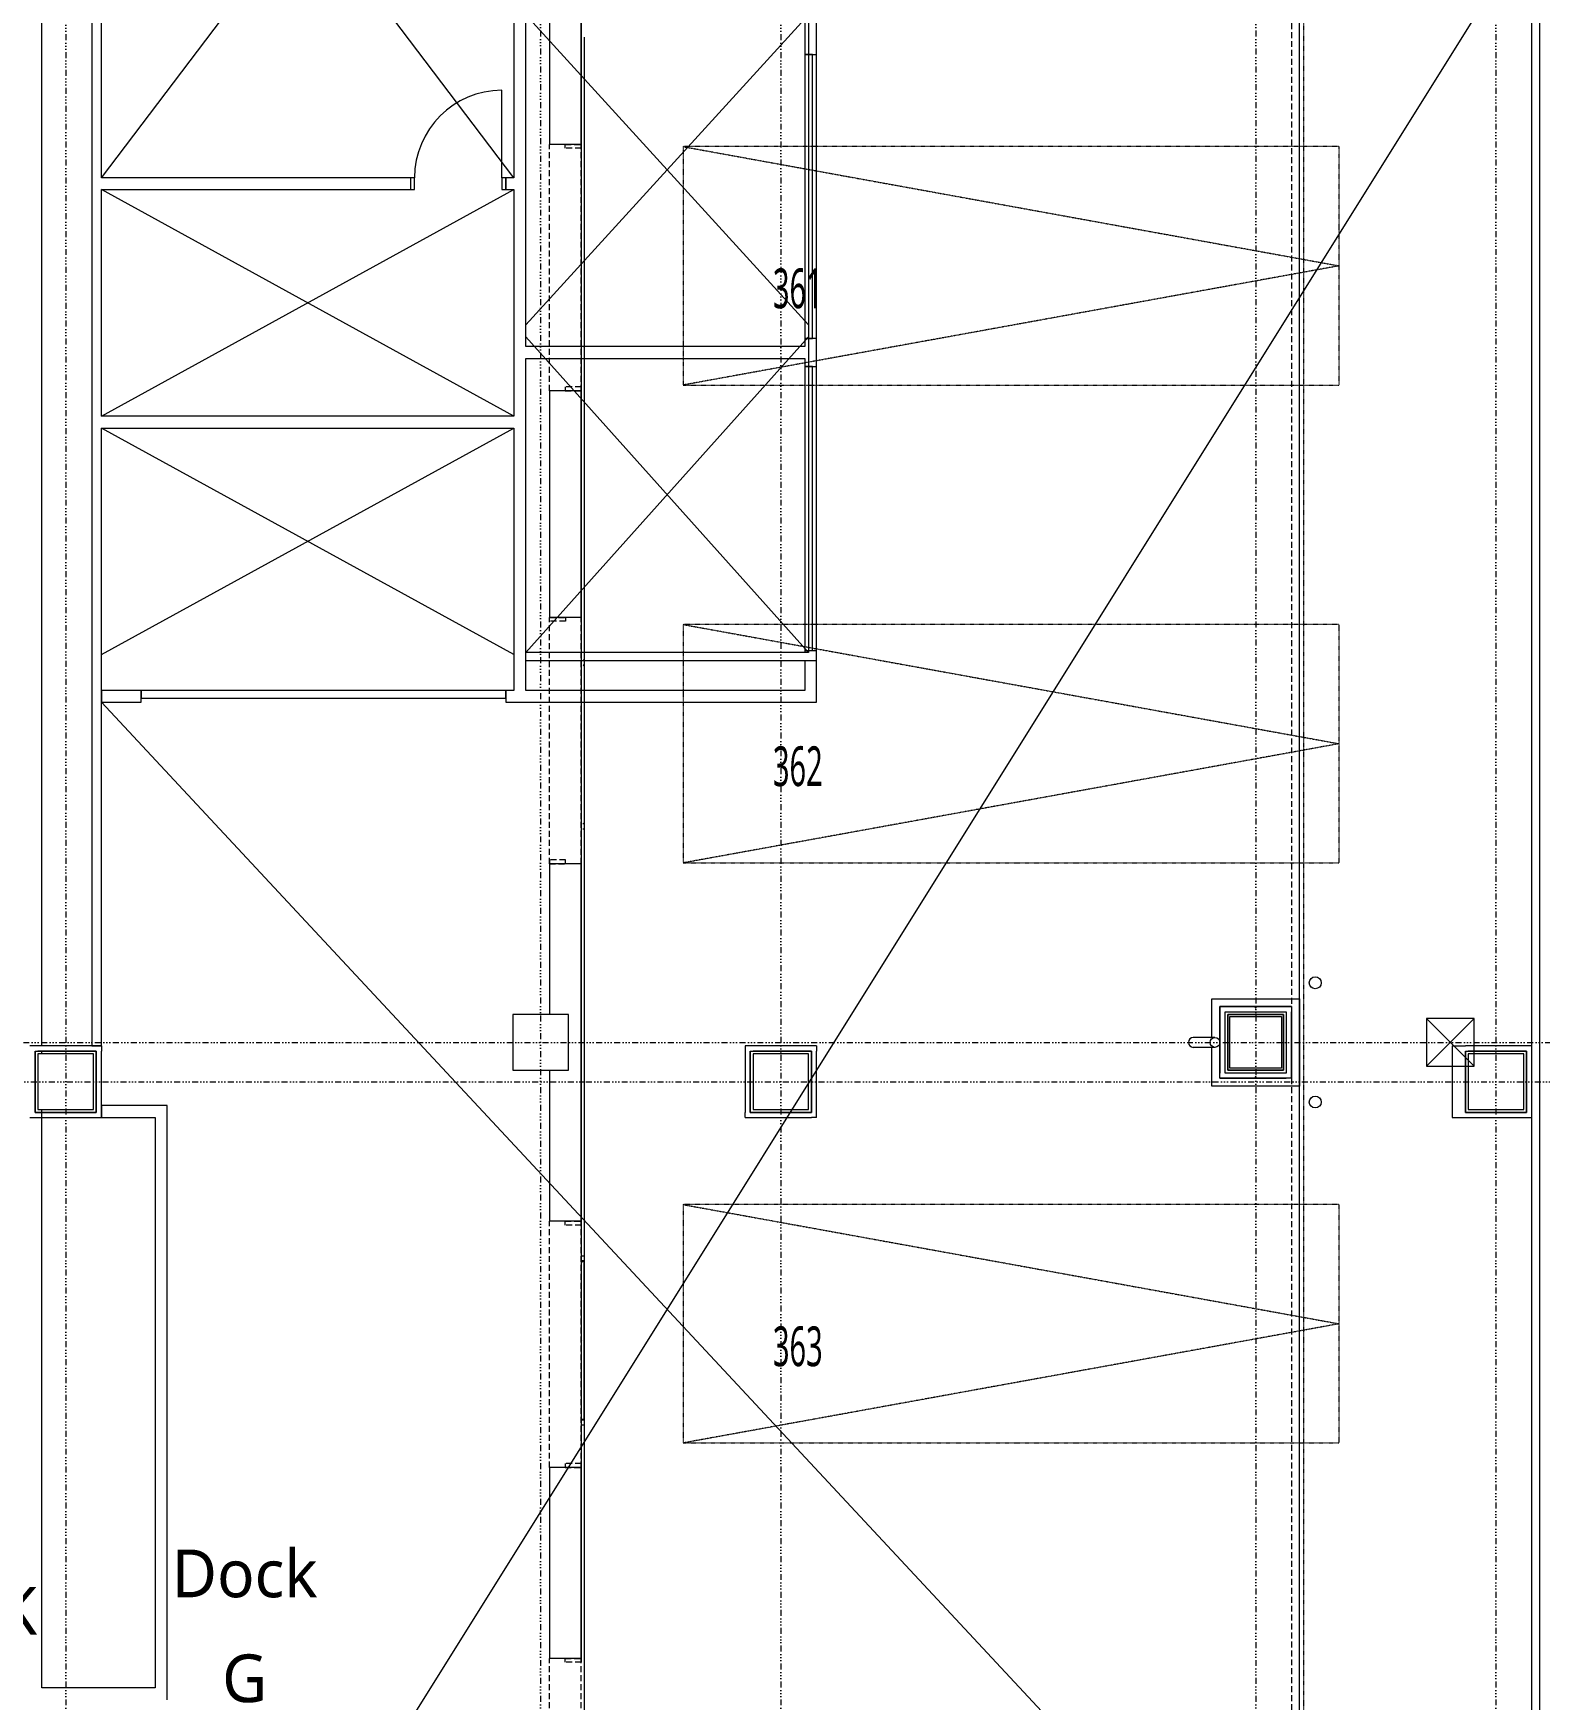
# Model space of a CAD drawing. Extents: x -168053 to 290600, y -560063 to 131745.
# Drawn here: x 243193 to 262150, y 37225 to 58192 of the extents above; entities that cross this region are included whole.
import ezdxf
from ezdxf.enums import TextEntityAlignment as Align

# ---------------------------------------------------------------- set-up
doc = ezdxf.new("R2010")
doc.units = 0
doc.header["$LTSCALE"] = 250
for name, pattern in [('H12PL1$0$DOTK1', [0.01, 0.005, -0.005]), ('H12PL1$0$JJP_三點線', [0.9, 0.3, -0.15, 0, -0.15, 0, -0.15, 0, -0.15]), ('H12PL1$0$JJP_虛線(退縮線、投影線、地下室範圍、非屬本工程、圖面分區)', [0.45, 0.3, -0.15]), ('H12PL25$0$JJP_三點線', [0.9, 0.3, -0.15, 0, -0.15, 0, -0.15, 0, -0.15])]:
    doc.linetypes.add(name, pattern=pattern)
for name, color, linetype in [('H12PL1$0$A-WALL-EX', 252, 'Continuous'), ('H12PL1$0$A-ZONE', 252, 'Continuous'), ('H12PL1$0$Door', 252, 'Continuous'), ('H12PL1$0$L10_14_DRAN', 252, 'Continuous'), ('H12PL1$0$L10_14_PKG', 252, 'Continuous'), ('H12PL1$0$L10_14_PKG-NN', 252, 'Continuous'), ('H12PL1$0$L10_14_SIAGE1', 252, 'Continuous'), ('H12PL1$0$L10_14_SIAGE2', 252, 'Continuous'), ('H12PL1$0$L10_14_SIAGE3', 252, 'Continuous'), ('H12PL1$0$L10_14_STEEL2', 252, 'Continuous'), ('H12PL1$0$L10_14_SUGATA3', 252, 'Continuous'), ('H12PL1$0$L10_14_SUGATA4', 252, 'Continuous'), ('H12PL1$0$L10_14_SUGATAD', 252, 'Continuous'), ('H12PL1$0$L10_14_TATEGU3', 252, 'Continuous'), ('H12PL1$0$S-COL', 252, 'Continuous'), ('H12PL1$0$S-GRID', 252, 'Continuous'), ('H12PL25$0$A-OBJE-2D', 252, 'Continuous'), ('H12PL25$0$A-WALL-IN', 252, 'Continuous'), ('H12PL25$0$A-WINDOW', 252, 'Continuous'), ('H12PL25$0$A-ZONE', 252, 'Continuous'), ('H12PL25$0$Door', 252, 'Continuous'), ('H12PL25$0$S-COL', 252, 'Continuous'), ('H12PL25$0$S-GRID', 252, 'Continuous')]:
    doc.layers.add(name, color=color, linetype=linetype)
doc.styles.add('H12PL1$0$Standard', font='', dxfattribs={"width": 0.8})
doc.styles.add('H12PL25$0$Standard', font='', dxfattribs={"width": 0.8})
doc.styles.get('H12PL1$0$Standard').set_extended_font_data('Microsoft JhengHei')
doc.styles.get('H12PL25$0$Standard').set_extended_font_data('Microsoft JhengHei')

# ---------------------------------------------------------------- blocks, each defined once
blk = doc.blocks.new('H12PL25')
at = {"layer": 'H12PL25$0$A-OBJE-2D', "lineweight": 0}
for p, q in [((244050, 56375), (249240, 63225)), ((249240, 56375), (244050, 63225)), ((262050, 59550), (244050, 30750)), ((249390, 54525), (252950, 58425)), ((252950, 54525), (249390, 58425)), ((244050, 53375), (249240, 56225)), ((249240, 53375), (244050, 56225)), ((249390, 50400), (252950, 54375)), ((252950, 50400), (249390, 54375)), ((244050, 50375), (249240, 53225)), ((249240, 50375), (244050, 53225)), ((262050, 30465), (244050, 49775))]:
    blk.add_line(p, q, dxfattribs=at)
at = {"layer": 'H12PL25$0$A-WALL-IN', "lineweight": 0}
for p, q in [((247940, 56375), (247940, 56225)), ((249140, 56375), (249140, 56225))]:
    blk.add_line(p, q, dxfattribs=at)
at = {"layer": 'H12PL25$0$A-WALL-IN', "lineweight": 0, "flags": 128}
for points in [[(243300, 45450), (243300, 59550)], [(243928, 59550), (243928, 45450)], [(244050, 56375), (244050, 59550)], [(249240, 58425), (249240, 56375)], [(249390, 54250), (249390, 58425)], [(252900, 58425), (252900, 57925)], [(252950, 58425), (252950, 50400)], [(253050, 57925), (253050, 58425)], [(253050, 50400), (253050, 58425)], [(252900, 57925), (253050, 57925)], [(252900, 57925), (252900, 54350)], [(253000, 57925), (252900, 57925)], [(253000, 54350), (253000, 57925)], [(247940, 56375), (244050, 56375)], [(244050, 56225), (247940, 56225)], [(244050, 53375), (244050, 56225)], [(249240, 56375), (249140, 56375)], [(249140, 56225), (249240, 56225)], [(249240, 56225), (249240, 53375)], [(252900, 54350), (253000, 54350)], [(252900, 54350), (252900, 54250)], [(253050, 54350), (252900, 54350)], [(253050, 54000), (253050, 54350)], [(252900, 54250), (249390, 54250)], [(249390, 49925), (249390, 54100)], [(249390, 54100), (252900, 54100)], [(252900, 54100), (252900, 54000)], [(253000, 54000), (252900, 54000)], [(252900, 54000), (252900, 50425)], [(252900, 54000), (253050, 54000)], [(253000, 50425), (253000, 54000)], [(249240, 53375), (244050, 53375)], [(244050, 53225), (249240, 53225)], [(244050, 45450), (244050, 53225)], [(249240, 53225), (249240, 49925)], [(252950, 50400), (249390, 50400)], [(249390, 50300), (249390, 50400)], [(252900, 50425), (253050, 50425)], [(252900, 50425), (252900, 50400)], [(252900, 50425), (253000, 50425)], [(253050, 49925), (253050, 50425)], [(253050, 50300), (253050, 50400)], [(249390, 50300), (253050, 50300)], [(252900, 50300), (252900, 49925)], [(244550, 49925), (244050, 49925)], [(244050, 49925), (244050, 49775)], [(249140, 49925), (244550, 49925)], [(244550, 49925), (244550, 49825)], [(244550, 49775), (244550, 49925)], [(249140, 49825), (249140, 49925)], [(249240, 49925), (249140, 49925)], [(249140, 49925), (249140, 49775)], [(252900, 49925), (249390, 49925)], [(253050, 49775), (253050, 49925)], [(244050, 49775), (244550, 49775)], [(244550, 49825), (249140, 49825)], [(249140, 49775), (253050, 49775)], [(244050, 45450), (243150, 45450)], [(243215, 44615), (243215, 45385)], [(243215, 45385), (243985, 45385)], [(243215, 45385), (243250, 45385)], [(243215, 45385), (243215, 44615)], [(243950, 45385), (243250, 45385)], [(243300, 45350), (243300, 45385)], [(243928, 45450), (244050, 45450)], [(243985, 45385), (243950, 45385)], [(243985, 45385), (243985, 44615)], [(243985, 44650), (243985, 45385)], [(244050, 45450), (244050, 45385)], [(244050, 44615), (244050, 45385)], [(252150, 45450), (252150, 45385)], [(253050, 45450), (252150, 45450)], [(252150, 45385), (252150, 44615)], [(252215, 44615), (252215, 45385)], [(252215, 45385), (252985, 45385)], [(252215, 45385), (252250, 45385)], [(252215, 45385), (252215, 44615)], [(252950, 45385), (252250, 45385)], [(252985, 45385), (252950, 45385)], [(252985, 45385), (252985, 44615)], [(252985, 44650), (252985, 45385)], [(253050, 45450), (253050, 45385)], [(253050, 44550), (253050, 45385)], [(261050, 45450), (261215, 45450)], [(261050, 45450), (261050, 44550)], [(261985, 45450), (261215, 45450)], [(261215, 44615), (261215, 45385)], [(261215, 45385), (261985, 45385)], [(261215, 45385), (261250, 45385)], [(261215, 45385), (261215, 44615)], [(261950, 45385), (261250, 45385)], [(261985, 45385), (261950, 45385)], [(262050, 45450), (261985, 45450)], [(261985, 45385), (261985, 44615)], [(261985, 44650), (261985, 45385)], [(262050, 44615), (262050, 45450)], [(244725, 44700), (244050, 44700)], [(244050, 44700), (244050, 44550)], [(244875, 44700), (244725, 44700)], [(244875, 37375), (244875, 44700)], [(243150, 44550), (243215, 44550)], [(243985, 44615), (243215, 44615)], [(243215, 44615), (243250, 44615)], [(243215, 44550), (244050, 44550)], [(243250, 44615), (243985, 44615)], [(243300, 44550), (243300, 44650)], [(243300, 37375), (243300, 44550)], [(243985, 44615), (243985, 44650)], [(244050, 44550), (244050, 44615)], [(244050, 44550), (244725, 44550)], [(244725, 44550), (244725, 37375)], [(252150, 44550), (252150, 44615)], [(252150, 44550), (252985, 44550)], [(252985, 44615), (252215, 44615)], [(252215, 44615), (252250, 44615)], [(252250, 44615), (252985, 44615)], [(252985, 44615), (252985, 44650)], [(253050, 44550), (252985, 44550)], [(261050, 44550), (261215, 44550)], [(261985, 44615), (261215, 44615)], [(261215, 44615), (261250, 44615)], [(261215, 44550), (262050, 44550)], [(261250, 44615), (261985, 44615)], [(261985, 44615), (261985, 44650)], [(262050, 44550), (262050, 44615)], [(244725, 37375), (243300, 37375)], [(244875, 37225), (244875, 37375)]]:
    blk.add_lwpolyline(points, dxfattribs=at)
at = {"layer": 'H12PL25$0$A-WINDOW', "lineweight": 0, "flags": 128}
for points in [[(262050, 36000), (262050, 37500), (262050, 39000), (262050, 40500), (262050, 42000), (262050, 43500), (262050, 45000), (262050, 46500), (262050, 48000), (262050, 49500), (262050, 51000), (262050, 52500), (262050, 54000), (262050, 55500), (262050, 57000), (262050, 58500)], [(262150, 36000), (262150, 37500), (262150, 39000), (262150, 40500), (262150, 42000), (262150, 43500), (262150, 45000), (262150, 46500), (262150, 48000), (262150, 49500), (262150, 51000), (262150, 52500), (262150, 54000), (262150, 55500), (262150, 57000), (262150, 58500)]]:
    blk.add_lwpolyline(points, dxfattribs=at)
at = {"layer": 'H12PL25$0$Door', "lineweight": 0}
for p, q in [((249090, 56375), (249090, 57475)), ((247990, 56375), (247940, 56375)), ((247940, 56375), (247940, 56225)), ((247940, 56375), (247940, 56225)), ((247940, 56375), (247940, 56225)), ((247940, 56225), (247990, 56225)), ((247990, 56225), (247990, 56375)), ((249140, 56375), (249090, 56375)), ((249090, 56375), (249090, 56225)), ((249090, 56225), (249140, 56225)), ((249140, 56225), (249140, 56375)), ((249140, 56375), (249140, 56225)), ((249140, 56375), (249140, 56225))]:
    blk.add_line(p, q, dxfattribs=at)
blk.add_arc((249090, 56375), 1100, 90, 180, dxfattribs=at)
at = {"layer": 'H12PL25$0$S-COL', "lineweight": 0, "flags": 128}
for points in [[(243250, 44650), (243950, 44650), (243950, 45350), (243250, 45350)], [(252250, 44650), (252950, 44650), (252950, 45350), (252250, 45350)], [(261250, 44650), (261950, 44650), (261950, 45350), (261250, 45350)]]:
    blk.add_lwpolyline(points, close=True, dxfattribs=at)
at = {"layer": 'H12PL25$0$S-GRID', "linetype": 'H12PL25$0$JJP_三點線', "lineweight": 0}
for p, q in [((243600, 128250), (243600, -28000)), ((252600, 128250), (252600, -28000)), ((261600, 128250), (261600, -28000)), ((-29000, 45000), (289600, 45000))]:
    blk.add_line(p, q, dxfattribs=at)
at = {"layer": 'H12PL25$0$A-ZONE', "style": 'H12PL25$0$Standard'}
blk.add_text('安全梯K', height=600, dxfattribs=at).set_placement((241770, 38643.92), align=Align.TOP_CENTER)
blk = doc.blocks.new('H12PL1')
at = {"layer": 'H12PL1$0$A-WALL-EX', "lineweight": 0}
for p, q in [((253109.42, 56300), (252714.42, 56300)), ((253109.42, 53200), (252714.42, 53200)), ((253109.42, 50348.5), (252714.42, 50348.5)), ((253109.42, 47248.5), (252714.42, 47248.5)), ((253109.42, 42750), (252714.42, 42750)), ((253109.42, 39650), (252714.42, 39650)), ((253109.42, 37250), (252714.42, 37250))]:
    blk.add_line(p, q, dxfattribs=at)
at = {"layer": 'H12PL1$0$A-WALL-EX', "linetype": 'H12PL1$0$JJP_虛線(退縮線、投影線、地下室範圍、非屬本工程、圖面分區)', "lineweight": 0, "flags": 128}
for points in [[(262050, 90450), (262050, 30500)], [(262150, 30500), (262150, 90550)]]:
    blk.add_lwpolyline(points, dxfattribs=at)
at = {"layer": 'H12PL1$0$A-WALL-EX', "lineweight": 0, "flags": 128}
for points in [[(262150, 30500), (262150, 90550)], [(262150, 30500), (262150, 90550)], [(253109.42, 59450), (253109.42, 37250)], [(253109.42, 59450), (253109.42, 56300)], [(252714.42, 58050), (252714.42, 56300)], [(253109.42, 58050), (253109.42, 56300)], [(253109.42, 58050), (253109.42, 56300)], [(253109.42, 56300), (253109.42, 58050)], [(252714.42, 53200), (252714.42, 50348.5)], [(253109.42, 53200), (253109.42, 50300)], [(253109.42, 53200), (253109.42, 50300)], [(253109.42, 53200), (253109.42, 50300)], [(253109.42, 50348.5), (253109.42, 53200)], [(252714.42, 47248.5), (252714.42, 45350)], [(253109.42, 47248.5), (253109.42, 42750)], [(253109.42, 47248.5), (253109.42, 42750)], [(253109.42, 47248.5), (253109.42, 42750)], [(253109.42, 42750), (253109.42, 47248.5)], [(261150, 45450), (261150, 45385)], [(262050, 45450), (261150, 45450)], [(261150, 45385), (261150, 44615)], [(261215, 44615), (261215, 45385)], [(261215, 45385), (261985, 45385)], [(261985, 45385), (261985, 44615)], [(262050, 45450), (262050, 45385)], [(262050, 44550), (262050, 45385)], [(252714.42, 44650), (252714.42, 42750)], [(261150, 44550), (261150, 44615)], [(261150, 44550), (261985, 44550)], [(261985, 44615), (261215, 44615)], [(262050, 44550), (261985, 44550)], [(252714.42, 39650), (252714.42, 37250)], [(253109.42, 39650), (253109.42, 37250)], [(253109.42, 39650), (253109.42, 37250)], [(253109.42, 39650), (253109.42, 37250)], [(253109.42, 37250), (253109.42, 39650)]]:
    blk.add_lwpolyline(points, dxfattribs=at)
at = {"layer": 'H12PL1$0$Door', "linetype": 'H12PL1$0$JJP_虛線(退縮線、投影線、地下室範圍、非屬本工程、圖面分區)', "lineweight": 0}
for p, q in [((252714.42, 53200), (252714.42, 56300)), ((252909.42, 56250), (252909.42, 56300)), ((252909.42, 56300), (253109.42, 56300)), ((253109.42, 56250), (252909.42, 56250)), ((253109.42, 56300), (253109.42, 56250)), ((253109.42, 53200), (253109.42, 56300)), ((253109.42, 53250), (252909.42, 53250)), ((252909.42, 53250), (252909.42, 53200)), ((252909.42, 53200), (253109.42, 53200)), ((253109.42, 53200), (253109.42, 53250)), ((252714.42, 50298.5), (252714.42, 50348.5)), ((252714.42, 50348.5), (252914.42, 50348.5)), ((252714.42, 47248.5), (252714.42, 50348.5)), ((252914.42, 50348.5), (252914.42, 50298.5)), ((253109.42, 47248.5), (253109.42, 50348.5)), ((252914.42, 50298.5), (252714.42, 50298.5)), ((252914.42, 47298.5), (252714.42, 47298.5)), ((252714.42, 47298.5), (252714.42, 47248.5)), ((252714.42, 47248.5), (252914.42, 47248.5)), ((252914.42, 47248.5), (252914.42, 47298.5)), ((252714.42, 39650), (252714.42, 42750)), ((252909.42, 42700), (252909.42, 42750)), ((252909.42, 42750), (253109.42, 42750)), ((253109.42, 42700), (252909.42, 42700)), ((253109.42, 42750), (253109.42, 42700)), ((253109.42, 39650), (253109.42, 42750)), ((253109.42, 39700), (252909.42, 39700)), ((252909.42, 39700), (252909.42, 39650)), ((252909.42, 39650), (253109.42, 39650)), ((253109.42, 39650), (253109.42, 39700)), ((252714.42, 33250), (252714.42, 37250)), ((252909.42, 37200), (252909.42, 37250)), ((252909.42, 37250), (253109.42, 37250)), ((253109.42, 37200), (252909.42, 37200)), ((253109.42, 37250), (253109.42, 37200)), ((253109.42, 33250), (253109.42, 37250))]:
    blk.add_line(p, q, dxfattribs=at)
at = {"layer": 'H12PL1$0$L10_14_DRAN', "lineweight": 0}
for p, q in [((261087.5, 45062.5), (260815, 45062.5)), ((261087.5, 44937.5), (260815, 44937.5))]:
    blk.add_line(p, q, dxfattribs=at)
blk.add_circle((261087.5, 45000), 62.5, dxfattribs=at)
blk.add_arc((260815, 45000), 62.5, 90, 270, dxfattribs=at)
at = {"layer": 'H12PL1$0$L10_14_PKG', "linetype": 'H12PL1$0$DOTK1', "lineweight": 0}
for p, q in [((254394.22, 56271.46), (262650.01, 54771.46)), ((262650.01, 54771.46), (254394.22, 53271.46)), ((254394.22, 50258.34), (262650.01, 48758.34)), ((262650.01, 48758.34), (254394.22, 47258.34)), ((254394.22, 42959.65), (262650.01, 41459.65)), ((262650.01, 41459.65), (254394.22, 39959.65))]:
    blk.add_line(p, q, dxfattribs=at)
at = {"layer": 'H12PL1$0$L10_14_PKG', "linetype": 'H12PL1$0$DOTK1', "lineweight": 0, "flags": 128}
for points in [[(254394.22, 56271.46), (254394.22, 53271.46), (262650.01, 53271.46), (262650.01, 56271.46)], [(254394.22, 50258.34), (254394.22, 47258.34), (262650.01, 47258.34), (262650.01, 50258.34)], [(254394.22, 42959.65), (254394.22, 39959.65), (262650.01, 39959.65), (262650.01, 42959.65)]]:
    blk.add_lwpolyline(points, close=True, dxfattribs=at)
at = {"layer": 'H12PL1$0$L10_14_SIAGE1', "lineweight": 0, "flags": 128}
blk.add_lwpolyline([(262050, 45450), (262050, 44550), (261607.5, 44550), (261607.5, 44565), (261592.5, 44565), (261592.5, 44550), (261150, 44550), (261150, 45450), (261592.5, 45450), (261592.5, 45435), (261607.5, 45435), (261607.5, 45450)], close=True, dxfattribs=at)
at = {"layer": 'H12PL1$0$L10_14_SIAGE2', "lineweight": 0}
for centre in [(262350, 45750), (262350, 44250)]:
    blk.add_circle(centre, 75, dxfattribs=at)
at = {"layer": 'H12PL1$0$L10_14_SIAGE3', "lineweight": 0, "flags": 128}
blk.add_lwpolyline([(261215, 44615), (261215, 45385), (261985, 45385), (261985, 44615)], close=True, dxfattribs=at)
at = {"layer": 'H12PL1$0$L10_14_STEEL2', "lineweight": 0, "flags": 128}
for points in [[(261250, 44650), (261250, 45350), (261950, 45350), (261950, 44650)], [(261275, 44675), (261275, 45325), (261925, 45325), (261925, 44675)]]:
    blk.add_lwpolyline(points, close=True, dxfattribs=at)
at = {"layer": 'H12PL1$0$L10_14_SUGATA3', "lineweight": 0}
for p, q in [((253146.88, 55748.44), (253150, 55750)), ((253143.68, 53753.16), (253150, 53750)), ((253137.26, 49743.63), (253150, 49750)), ((253134.09, 47757.96), (253150, 47750)), ((263750, 44700), (264350, 45300)), ((263750, 45300), (264350, 44700)), ((253125.25, 42237.62), (253150, 42250)), ((253122.09, 40263.96), (253150, 40250))]:
    blk.add_line(p, q, dxfattribs=at)
at = {"layer": 'H12PL1$0$L10_14_SUGATA3', "lineweight": 0, "flags": 128}
for points in [[(253146.98, 55815), (253150, 55815)], [(253146.88, 55750), (253150, 55750), (253150, 53750), (253143.68, 53750)], [(253150, 53685), (253143.57, 53685)], [(253137.27, 49750), (253150, 49750), (253150, 47750), (253134.07, 47750)], [(253137.38, 49815), (253150, 49815)], [(253150, 47685), (253133.97, 47685)], [(253122.07, 40250), (253150, 40250), (253150, 42250), (253125.27, 42250)], [(253125.37, 42315), (253150, 42315)], [(253150, 40185), (253121.96, 40185)]]:
    blk.add_lwpolyline(points, dxfattribs=at)
blk.add_lwpolyline([(263750, 44700), (264350, 44700), (264350, 45300), (263750, 45300)], close=True, dxfattribs=at)
at = {"layer": 'H12PL1$0$L10_14_SUGATA4', "lineweight": 0}
blk.add_line((253150, 57650), (253150, 32350), dxfattribs=at)
at = {"layer": 'H12PL1$0$L10_14_SUGATA4', "lineweight": 0, "flags": 128}
blk.add_lwpolyline([(261050, 45062.5), (261050, 45550), (262150, 45550), (262150, 44450), (261050, 44450), (261050, 44937.5)], dxfattribs=at)
at = {"layer": 'H12PL1$0$L10_14_SUGATAD', "linetype": 'H12PL1$0$DOTK1', "lineweight": 0}
blk.add_line((262200, 90600), (262200, 32350), dxfattribs=at)
at = {"layer": 'H12PL1$0$L10_14_TATEGU3', "lineweight": 0}
blk.add_line((253123.67, 41250), (253125, 41250), dxfattribs=at)
at = {"layer": 'H12PL1$0$S-COL', "lineweight": 0, "flags": 128}
for points in [[(252250, 44650), (252950, 44650), (252950, 45350), (252250, 45350)], [(261250, 44650), (261950, 44650), (261950, 45350), (261250, 45350)]]:
    blk.add_lwpolyline(points, close=True, dxfattribs=at)
at = {"layer": 'H12PL1$0$S-GRID', "linetype": 'H12PL1$0$JJP_三點線', "lineweight": 0}
for p, q in [((252600, 128250), (252600, -28000)), ((261600, 128250), (261600, -28000)), ((-29000, 45000), (289600, 45000))]:
    blk.add_line(p, q, dxfattribs=at)
at = {"layer": 'H12PL1$0$A-ZONE', "style": 'H12PL1$0$Standard'}
for s, p in [('Dock', (248876.11, 38618.44)), ('G', (248876.11, 37298.97))]:
    blk.add_text(s, height=600, dxfattribs=at).set_placement(p, align=Align.TOP_CENTER)
at = {"layer": 'H12PL1$0$L10_14_PKG-NN', "linetype": 'Continuous', "lineweight": 0, "char_height": 500, "attachment_point": 7, "style": 'H12PL1$0$Standard'}
for s, insert in [('\\A1;{\\W0.56;361}', (255524.75, 54231.25)), ('\\A1;{\\W0.56;362}', (255524.75, 48218.13)), ('\\A1;{\\W0.56;363}', (255524.75, 40919.44))]:
    blk.add_mtext(s, dxfattribs=dict(at, insert=insert))

msp = doc.modelspace()

# ---------------------------------------------------------------- block references
msp.add_blockref('H12PL25', (0, 0))

# ---------------------------------------------------------------- next in the draw order: block references
msp.add_blockref('H12PL1', (-3024, 495))

doc.saveas('drawing.dxf')
